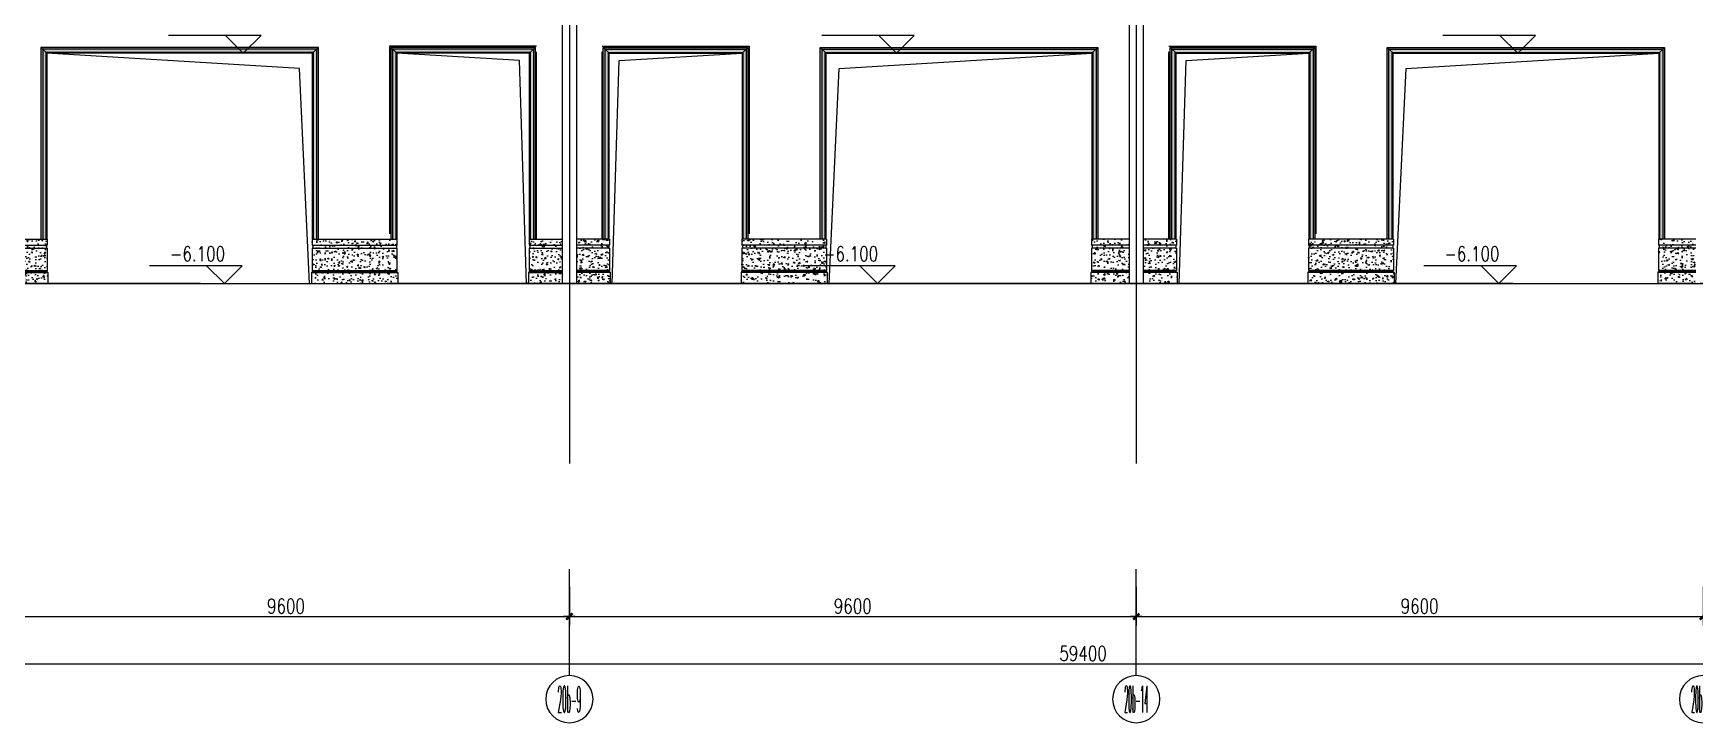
# Model space of a CAD drawing. Extents: x 296441 to 853063, y 459050 to 1117990.
# Drawn here: x 620618 to 648758, y 1040066 to 1051745 of the extents above; entities that cross this region are included whole.
import ezdxf
from ezdxf.enums import TextEntityAlignment as Align
from ezdxf.xclip import XClip

# ---------------------------------------------------------------- set-up
doc = ezdxf.new("R2010")
doc.units = 0
doc.header["$LTSCALE"] = 1000
doc.header["$XCLIPFRAME"] = 0
doc.linetypes.add('18-19-ELEV$0$HIDDEN2', pattern=[4.7625, 3.175, -1.5875])
doc.linetypes.add('CENTER2', pattern=[28.575, 19.05, -3.175, 3.175, -3.175])
for name, color, linetype in [('18-19-ELEV$0$A-ELEV-HDDN', 161, '18-19-ELEV$0$HIDDEN2'), ('18-19-ELEV$0$A-ELEV-THIN', 144, 'Continuous'), ('18-19-ELEV$0$A-HOLE', 211, 'Continuous'), ('18-19-ELEV$0$G-XREF', 2, 'Continuous'), ('A-WALL', 1, 'Continuous'), ('B-ELEV-S02$0$A-ELEV-MEDM-HEVY', 2, 'Continuous'), ('B-ELEV-S02$0$A-ELEV-THIN', 144, 'Continuous'), ('E1-TEXT-S-MI$0$A-ANNO-LEVL', 3, 'Continuous'), ('E1-TEXT-S-MI$0$A-ANNO-LEVL-TEXT', 255, 'Continuous'), ('G-GRID', 8, 'CENTER2'), ('G-GRID-DIMS', 3, 'Continuous'), ('G-GRID-IDEN', 4, 'Continuous'), ('G-GRID-TEXT', 33, 'Continuous'), ('ZT1_通用--填充---PM、LM、DY、JD', 8, 'Continuous'), ('ZT3_面板--石材板-PM、LM、DY、JD', 45, 'Continuous'), ('看线', 140, 'Continuous')]:
    doc.layers.add(name, color=color, linetype=linetype)
doc.styles.add('COMPLEX', font='COMPLEX')
doc.styles.add('E1-TEXT-S-MI$0$GOA_01_thin_0.75', font='romans.shx', dxfattribs={"width": 0.75, "bigfont": 'hzdx.shx'})
doc.styles.add('GOA_01_thin_0.75', font='romans.shx', dxfattribs={"width": 0.75, "bigfont": 'hzdx.shx'})
doc.styles.add('GOA_04_COMPLEX_1.00', font='complex.shx')
doc.dimstyles.new('GOA_DIMN100', dxfattribs={"dimscale": 100, "dimtxt": 2.5, "dimasz": 1, "dimexe": 1.5, "dimexo": 3, "dimgap": 0.5, "dimtad": 1, "dimdec": 0, "dimrnd": 1, "dimzin": 0, "dimdsep": 46, "dimtxsty": 'GOA_01_thin_0.75', "dimblk": 'YQTICK', "dimcen": 0, "dimclrt": 7, "dimadec": 1, "dimazin": 0, "dimtfac": 1, "dimtdec": 4, "dimtix": 1, "dimtmove": 2, "dimatfit": 2, "dimfxl": 0, "dimtolj": 1, "dimtzin": 0, "dimarcsym": 0})

# ---------------------------------------------------------------- blocks, each defined once
blk = doc.blocks.new('YQTICK')
blk.add_line((-1, 0), (1, 0))
at = {"const_width": 0.4}
blk.add_lwpolyline([(0.53, 0.53), (-0.53, -0.53)], dxfattribs=at)
blk = doc.blocks.new('*D1467')
at = {"layer": 'Defpoints', "color": 0, "transparency": 16777216}
for p in [(608698, 1042666, -5), (668098, 1042666, -5), (668098, 1041066)]:
    blk.add_point(p, dxfattribs=at)
at = {"layer": 'G-GRID-DIMS', "color": 0, "lineweight": -2, "transparency": 16777216}
for p, q in [((608698, 1042366), (608698, 1040916)), ((668098, 1042366), (668098, 1040916)), ((608798, 1041066), (667998, 1041066))]:
    blk.add_line(p, q, dxfattribs=at)
at = {"layer": 'G-GRID-DIMS', "color": 0, "lineweight": -2, "transparency": 16777216, "xscale": 100, "yscale": 100, "zscale": 100, "rotation": 180}
blk.add_blockref('YQTICK', (608698, 1041066), dxfattribs=at)
at = {"layer": 'G-GRID-DIMS', "color": 0, "lineweight": -2, "transparency": 16777216, "xscale": 100, "yscale": 100, "zscale": 100}
blk.add_blockref('YQTICK', (668098, 1041066), dxfattribs=at)
at = {"layer": 'G-GRID-DIMS', "color": 7, "transparency": 16777216, "insert": (638398, 1041241), "char_height": 250, "attachment_point": 5, "style": 'GOA_01_thin_0.75'}
blk.add_mtext('\\A1;59400', dxfattribs=at)
blk = doc.blocks.new('*D1470')
at = {"layer": 'Defpoints', "color": 0, "transparency": 16777216}
for p in [(639298, 1042666), (648898, 1042666, -5), (648898, 1041866)]:
    blk.add_point(p, dxfattribs=at)
at = {"layer": 'G-GRID-DIMS', "color": 0, "lineweight": -2, "transparency": 16777216}
for p, q in [((639298, 1042366), (639298, 1041716)), ((648898, 1042366), (648898, 1041716)), ((639398, 1041866), (648798, 1041866))]:
    blk.add_line(p, q, dxfattribs=at)
at = {"layer": 'G-GRID-DIMS', "color": 0, "lineweight": -2, "transparency": 16777216, "xscale": 100, "yscale": 100, "zscale": 100, "rotation": 180}
blk.add_blockref('YQTICK', (639298, 1041866), dxfattribs=at)
at = {"layer": 'G-GRID-DIMS', "color": 0, "lineweight": -2, "transparency": 16777216, "xscale": 100, "yscale": 100, "zscale": 100}
blk.add_blockref('YQTICK', (648898, 1041866), dxfattribs=at)
at = {"layer": 'G-GRID-DIMS', "color": 7, "transparency": 16777216, "insert": (644098, 1042041), "char_height": 250, "attachment_point": 5, "style": 'GOA_01_thin_0.75'}
blk.add_mtext('\\A1;9600', dxfattribs=at)
blk = doc.blocks.new('*D1471')
at = {"layer": 'Defpoints', "color": 0, "transparency": 16777216}
for p in [(629698, 1042666), (639298, 1042666, -5), (639298, 1041866)]:
    blk.add_point(p, dxfattribs=at)
at = {"layer": 'G-GRID-DIMS', "color": 0, "lineweight": -2, "transparency": 16777216}
for p, q in [((629698, 1042366), (629698, 1041716)), ((639298, 1042366), (639298, 1041716)), ((629798, 1041866), (639198, 1041866))]:
    blk.add_line(p, q, dxfattribs=at)
at = {"layer": 'G-GRID-DIMS', "color": 0, "lineweight": -2, "transparency": 16777216, "xscale": 100, "yscale": 100, "zscale": 100, "rotation": 180}
blk.add_blockref('YQTICK', (629698, 1041866), dxfattribs=at)
at = {"layer": 'G-GRID-DIMS', "color": 0, "lineweight": -2, "transparency": 16777216, "xscale": 100, "yscale": 100, "zscale": 100}
blk.add_blockref('YQTICK', (639298, 1041866), dxfattribs=at)
at = {"layer": 'G-GRID-DIMS', "color": 7, "transparency": 16777216, "insert": (634498, 1042041), "char_height": 250, "attachment_point": 5, "style": 'GOA_01_thin_0.75'}
blk.add_mtext('\\A1;9600', dxfattribs=at)
blk = doc.blocks.new('*D1472')
at = {"layer": 'Defpoints', "color": 0, "transparency": 16777216}
for p in [(620098, 1042666), (629698, 1042666, -5), (629698, 1041866)]:
    blk.add_point(p, dxfattribs=at)
at = {"layer": 'G-GRID-DIMS', "color": 0, "lineweight": -2, "transparency": 16777216}
for p, q in [((620098, 1042366), (620098, 1041716)), ((629698, 1042366), (629698, 1041716)), ((620198, 1041866), (629598, 1041866))]:
    blk.add_line(p, q, dxfattribs=at)
at = {"layer": 'G-GRID-DIMS', "color": 0, "lineweight": -2, "transparency": 16777216, "xscale": 100, "yscale": 100, "zscale": 100, "rotation": 180}
blk.add_blockref('YQTICK', (620098, 1041866), dxfattribs=at)
at = {"layer": 'G-GRID-DIMS', "color": 0, "lineweight": -2, "transparency": 16777216, "xscale": 100, "yscale": 100, "zscale": 100}
blk.add_blockref('YQTICK', (629698, 1041866), dxfattribs=at)
at = {"layer": 'G-GRID-DIMS', "color": 7, "transparency": 16777216, "insert": (624898, 1042041), "char_height": 250, "attachment_point": 5, "style": 'GOA_01_thin_0.75'}
blk.add_mtext('\\A1;9600', dxfattribs=at)
blk = doc.blocks.new('*U2437')
at = {"layer": 'ZT1_通用--填充---PM、LM、DY、JD', "ltscale": 500}
h = blk.add_hatch(dxfattribs=at)
h.set_pattern_fill('混凝土', color=256, scale=30)
h.set_pattern_definition([(50, (-1442.31, -750), (215.178, -18.826), [22.5, -247.5]), (355, (-1442.31, -750), (-41.625, 225.658), [18, -198]), (100.451, (-1424.38, -751.57), (173.553, 206.832), [19.122, -210.343]), (46.184, (-1442.31, -690), (320.172, -49.656), [33.75, -371.25]), (96.636, (-1415.63, -694.14), (280.4, 292.235), [28.683, -315.514]), (351.184, (-1442.3, -690), (280.4, 292.236), [27, -297]), (21, (-1412.31, -705), (179.072, -120.786), [22.5, -247.5]), (326, (-1412.31, -705), (72.995, 217.545), [18, -198]), (71.451, (-1397.4, -715.07), (252.067, 96.76), [19.122, -210.343]), (37.5, (-1442.31, -750), (3.648, 99.868), [0, -195.6, 0, -201, 0, -198.75]), (7.5, (-1442.31, -750), (78.921, 118.3235), [0, -114.6, 0, -191.1, 0, -75.75]), (327.5, (-1509.21, -750), (160.1467, -6.7665), [0, -75, 0, -234, 0, -310.5]), (317.5, (-1539.21, -750), (174.956, 30.031), [0, -97.5, 0, -155.4, 0, -220.5])])
edge = h.paths.add_edge_path()
edge.add_line((-1425, 0), (0, 0))
edge.add_line((-1425, 0), (-1430, 0))
edge.add_line((-1430, 0), (-1430, -100))
edge.add_line((-1430, -100), (-1420, -100))
edge.add_line((-1420, -100), (-1420, -150))
edge.add_line((-1420, -150), (-1428, -150))
edge.add_line((-1428, -150), (-1430, -152))
edge.add_line((-1430, -152), (-1430, -530))
edge.add_line((-1430, -530), (-1422, -530))
edge.add_line((-1422, -530), (-1422, -550))
edge.add_line((-1422, -550), (-1432, -550))
edge.add_arc((-1442, -550), 10, -90, 0.0016, ccw=False)
edge.add_line((-1442, -560), (-1442, -750))
edge.add_line((0, 0), (5, 0))
edge.add_line((5, 0), (5, -100))
edge.add_line((5, -100), (-5, -100))
edge.add_line((-5, -100), (-5, -150))
edge.add_line((-5, -150), (3, -150))
edge.add_line((3, -150), (5, -152))
edge.add_line((5, -152), (5, -530))
edge.add_line((5, -530), (-3, -530))
edge.add_line((-3, -530), (-3, -550))
edge.add_line((-3, -550), (7, -550))
edge.add_arc((17, -550), 10, 179.9984, 270)
edge.add_line((17, -560), (17, -750))
edge.add_line((-1442, -750), (17, -750))
at = {"layer": 'B-ELEV-S02$0$A-ELEV-MEDM-HEVY'}
blk.add_line((-1425, 0, 0), (0, 0, 0), dxfattribs=at)
at = {"layer": 'B-ELEV-S02$0$A-ELEV-THIN'}
for p, q in [((-1430, -100), (-5, -100)), ((-1430, -150), (-5, -150)), ((-1442, -560), (17, -560)), ((-1430, -530), (5, -530)), ((-1428, -550), (-3, -550)), ((-1442, -750), (17, -750))]:
    blk.add_line(p, q, dxfattribs=at)
at = {"layer": 'ZT3_面板--石材板-PM、LM、DY、JD'}
for points in [[(0, 0), (5, 0), (5, -100), (-5, -100), (-5, -150), (3, -150), (5, -152), (5, -530), (-3, -530), (-3, -550), (7, -550, 0.414222), (17, -560), (17, -750)], [(-1425, 0), (-1430, 0), (-1430, -100), (-1420, -100), (-1420, -150), (-1428, -150), (-1430, -152), (-1430, -530), (-1422, -530), (-1422, -550), (-1432, -550, -0.414222), (-1442, -560), (-1442, -750)]]:
    blk.add_lwpolyline(points, format="xyb", dxfattribs=at)
blk = doc.blocks.new('YQ1230161900')
at = {"layer": 'ZT1_通用--填充---PM、LM、DY、JD', "ltscale": 1000}
h = blk.add_hatch(dxfattribs=at)
h.set_pattern_fill('混凝土', color=256, scale=20)
h.set_pattern_definition([(50, (9.78, 750), (143.452, -12.5504), [15, -165]), (355, (9.78, 750), (-27.7503, 150.4384), [12, -132]), (100.4514, (21.73, 748.95), (115.702, 137.888), [12.748, -140.2284]), (46.1842, (9.78, 790), (213.448, -33.104), [22.5, -247.5]), (96.6356, (27.57, 787.24), (186.9325, 194.8236), [19.122, -210.343]), (351.184, (9.78, 790), (186.932, 194.824), [18, -198]), (21, (29.78, 780), (119.3814, -80.5238), [15, -165]), (326, (29.78, 780), (48.663, 145.03), [12, -132]), (71.4514, (39.73, 773.29), (168.0445, 64.506), [12.748, -140.2284]), (37.5, (9.78, 750), (2.43197, 66.57877), [0, -130.4, 0, -134, 0, -132.5]), (7.5, (9.78, 750), (52.6139, 78.8823), [0, -76.4, 0, -127.4, 0, -50.5]), (327.5, (-34.82, 750), (106.7645, -4.51097), [0, -50, 0, -156, 0, -207]), (317.5, (-54.82, 750), (116.6372, 20.021), [0, -65, 0, -103.6, 0, -147])])
h.paths.add_polyline_path([(10, 750), (110, 750), (110, 3900), (4610, 3900), (4610, 750), (4710, 750), (4710, 4000), (10, 4000)])
h = blk.add_hatch(dxfattribs=at)
h.set_pattern_fill('混凝土', color=256, scale=20)
h.set_pattern_definition([(50, (5934.72, 750), (143.452, -12.5504), [15, -165]), (355, (5934.72, 750), (-27.75, 150.4384), [12, -132]), (100.4514, (5946.67, 748.95), (115.702, 137.888), [12.748, -140.2284]), (46.184, (5934.72, 790), (213.448, -33.104), [22.5, -247.5]), (96.6356, (5952.5, 787.24), (186.933, 194.824), [19.122, -210.343]), (351.184, (5934.72, 790), (186.932, 194.824), [18, -198]), (21, (5954.72, 780), (119.3814, -80.5238), [15, -165]), (326, (5954.72, 780), (48.663, 145.03), [12, -132]), (71.4514, (5964.67, 773.29), (168.0445, 64.506), [12.748, -140.2284]), (37.5, (5934.717, 750), (2.432, 66.5788), [0, -130.4, 0, -134, 0, -132.5]), (7.5, (5934.72, 750), (52.6139, 78.8823), [0, -76.4, 0, -127.4, 0, -50.5]), (327.5, (5890.12, 750), (106.7645, -4.511), [0, -50, 0, -156, 0, -207]), (317.5, (5870.12, 750), (116.6372, 20.021), [0, -65, 0, -103.6, 0, -147])])
h.paths.add_polyline_path([(5935, 750), (6035, 750), (6035, 3900), (8285, 3900), (8285, 750), (8385, 750), (8385, 4000), (5935, 4000)])
at = {"layer": '18-19-ELEV$0$A-ELEV-HDDN'}
blk.add_lwpolyline([(8405, 750), (8405, 4020), (5915, 4020), (5915, 750)], dxfattribs=at)
at = {"layer": '18-19-ELEV$0$A-ELEV-THIN'}
for points in [[(4680, 750), (4680, 3970), (40, 3970), (40, 750)], [(8355, 750), (8355, 3970), (5965, 3970), (5965, 750)], [(4625, 750), (4625, 3915), (95, 3915), (95, 750)], [(8300, 750), (8300, 3915), (6020, 3915), (6020, 750)]]:
    blk.add_lwpolyline(points, dxfattribs=at)
at = {"layer": '18-19-ELEV$0$A-HOLE'}
for points in [[(4560, 0), (4389, 3641), (110, 3900)], [(8235, 0), (8116, 3779), (6035, 3900)]]:
    blk.add_lwpolyline(points, dxfattribs=at)
at = {"layer": '18-19-ELEV$0$G-XREF'}
for p, q in [((110, 3900, 0), (10, 4000, 0)), ((4610, 3900, 0), (4710, 4000, 0)), ((6035, 3900, 0), (5935, 4000, 0)), ((8285, 3900, 0), (8385, 4000, 0))]:
    blk.add_line(p, q, dxfattribs=at)
for points in [[(4710, 750), (4710, 4000), (10, 4000), (10, 750)], [(8385, 750), (8385, 4000), (5935, 4000), (5935, 750)], [(4610, 750), (4610, 3900), (110, 3900), (110, 750)], [(8285, 750), (8285, 3900), (6035, 3900), (6035, 750)]]:
    blk.add_lwpolyline(points, dxfattribs=at)
at = {"layer": '看线', "ltscale": 500}
ref = blk.add_blockref('*U2437', (110, 750, 0), dxfattribs=at)
XClip(ref).set_block_clipping_path([(-630.005038515, -750.000000479), (70.1892250377, 62.822936895)])
blk.add_blockref('*U2437', (6035, 750), dxfattribs=at)
ref = blk.add_blockref('*U2437', (9710, 750), dxfattribs=at)
XClip(ref).set_block_clipping_path([(-1691.7932015413, -749.999999525), (-870.0663464927, 144.452286767)])
blk = doc.blocks.new('_AXISO')
at = {"layer": 'G-GRID-IDEN'}
blk.add_circle((0, 0), 0.5, dxfattribs=at)
at = {"layer": 'G-GRID-TEXT', "style": 'GOA_04_COMPLEX_1.00', "width": 1.041667}
blk.add_attdef('A', text='', height=0.56, dxfattribs=at).set_placement((-0.25, -0.28), (0.25, -0.28), align=Align.FIT)

msp = doc.modelspace()

# ---------------------------------------------------------------- linework, layer by layer
at = {"layer": 'A-WALL'}
for p, q in [((629578.5, 1053204.8, 5.4), (629578.5, 1047504.8, 5.4)), ((629818.5, 1053204.8, 5.4), (629818.5, 1047504.8, 5.4)), ((639178.5, 1053204.8, 5.4), (639178.5, 1047504.8, 5.4)), ((639418.5, 1053204.8, 5.4), (639418.5, 1047504.8, 5.4)), ((608588.3, 1047504.8, 5.4), (668218.5, 1047504.8, 5.4))]:
    msp.add_line(p, q, dxfattribs=at)
at = {"layer": 'E1-TEXT-S-MI$0$A-ANNO-LEVL', "elevation": 5.4}
for points in [[(623876, 1051704.8), (624176, 1051404.8), (624476, 1051704.8), (622909.9, 1051704.8)], [(634937.7, 1051704.8), (635237.7, 1051404.8), (635537.7, 1051704.8), (633971.6, 1051704.8)], [(645459.7, 1051704.8), (645759.7, 1051404.8), (646059.7, 1051704.8), (644493.5, 1051704.8)], [(623554.8, 1047804.8), (623854.8, 1047504.8), (624154.8, 1047804.8), (622588.7, 1047804.8)], [(634616.5, 1047804.8), (634916.5, 1047504.8), (635216.5, 1047804.8), (633650.4, 1047804.8)], [(645138.5, 1047804.8), (645438.5, 1047504.8), (645738.5, 1047804.8), (644172.3, 1047804.8)]]:
    msp.add_lwpolyline(points, dxfattribs=at)
at = {"layer": 'G-GRID'}
for p, q in [((629698.5, 1063504.8, 0), (629698.5, 1042704.8, 5.4)), ((639298.5, 1063504.8, 0), (639298.5, 1042666.1, 0)), ((674249.9, 1047504.8, 5.4), (592333.1, 1047504.8, 5.4))]:
    msp.add_line(p, q, dxfattribs=at)
at = {"layer": 'G-GRID-IDEN'}
for p, q in [((629698.5, 1040866.1, 0), (629698.5, 1042666.1, 0)), ((639298.5, 1040866.1, 0), (639298.5, 1042666.1, 0))]:
    msp.add_line(p, q, dxfattribs=at)

# ---------------------------------------------------------------- block references
msp.add_blockref('YQ1230161900', (620738.7, 1047504.8, 5.4))
at = {"xscale": -1}
for p in [(638658.3, 1047504.8, 5.4), (648258.3, 1047504.8, 1)]:
    msp.add_blockref('YQ1230161900', p, dxfattribs=at)
at = {"layer": 'G-GRID-IDEN'}
ref = msp.add_blockref('_AXISO', (629698.5, 1040466.1, 0), dxfattribs=dict(at, xscale=-800, yscale=800, zscale=800, rotation=180))
ref.add_attrib('A', '20b-9', dxfattribs={"height": 448, "style": 'COMPLEX', "width": 0.185644}).set_placement((629498.5, 1040242.1, 0), (629898.5, 1040242.1, 0), align=Align.FIT)
ref = msp.add_blockref('_AXISO', (639298.5, 1040466.1, 0), dxfattribs=dict(at, xscale=-800, yscale=800, zscale=800, rotation=180))
ref.add_attrib('A', '20b-14', dxfattribs={"height": 448, "style": 'COMPLEX', "width": 0.158898}).set_placement((639098.5, 1040242.1, 0), (639498.5, 1040242.1, 0), align=Align.FIT)
ref = msp.add_blockref('_AXISO', (648898.5, 1040466.1, 0), dxfattribs=dict(at, xscale=-800, yscale=800, zscale=800, rotation=180))
ref.add_attrib('A', '20b-19', dxfattribs={"height": 448, "style": 'COMPLEX', "width": 0.161638}).set_placement((648698.5, 1040242.1, 0), (649098.5, 1040242.1, 0), align=Align.FIT)

# ---------------------------------------------------------------- texts
at = {"layer": 'E1-TEXT-S-MI$0$A-ANNO-LEVL-TEXT', "style": 'E1-TEXT-S-MI$0$GOA_01_thin_0.75', "width": 0.75}
for p in [(622935.2, 1047884.9, 5.4), (633996.9, 1047884.9, 5.4), (644518.9, 1047884.9, 5.4)]:
    msp.add_text('-6.100', height=250, dxfattribs=at).set_placement(p)

# ---------------------------------------------------------------- dimensions: what is measured, and where the dimension line sits
at = {"layer": 'G-GRID-DIMS'}
for base, p1, p2, picture, middle in [((668098.5, 1041066.1, 5.4), (608698.5, 1042666.1, 0), (668098.5, 1042666.1, 0), '*D1467', (638398.5, 1041241.1, 5.4)), ((629698.5, 1041866.1, 0), (620098.5, 1042666.1, 0), (629698.5, 1042666.1, -5.4), '*D1472', (624898.5, 1042041.1, 0)), ((639298.5, 1041866.1, 0), (629698.5, 1042666.1, 0), (639298.5, 1042666.1, -5.4), '*D1471', (634498.5, 1042041.1, 0)), ((648898.5, 1041866.1, 0), (639298.5, 1042666.1, 0), (648898.5, 1042666.1, -5.4), '*D1470', (644098.5, 1042041.1, 0))]:
    dim = msp.add_linear_dim(base=base, p1=p1, p2=p2, dimstyle='GOA_DIMN100', dxfattribs=at)
    dim.commit()
    dim.dimension.update_dxf_attribs({"geometry": picture, "text_midpoint": middle})

doc.saveas('drawing.dxf')
